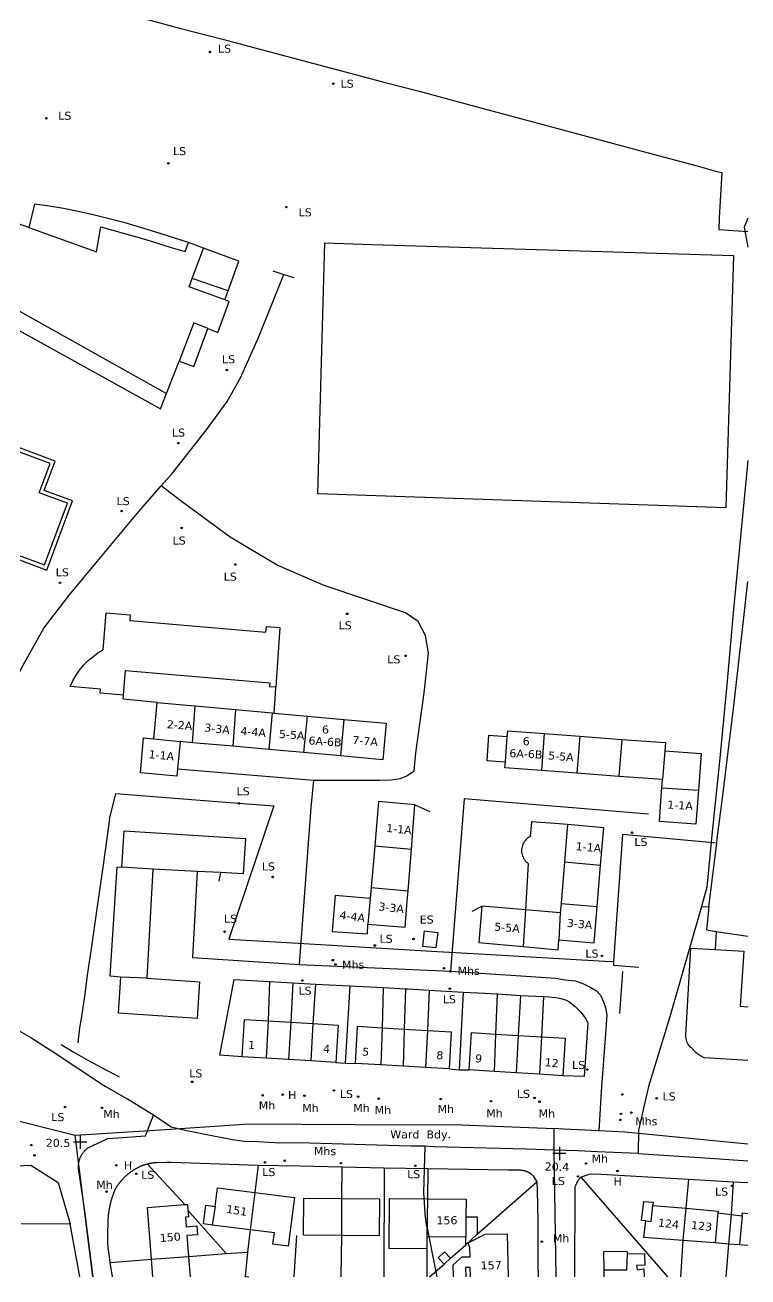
# Model space of a CAD drawing. Extents: x 556019 to 556397, y 658196 to 658809.
# Drawn here: x 556217.1 to 556397, y 658196 to 658507.8 of the extents above; entities that cross this region are included whole.
import ezdxf

# ---------------------------------------------------------------- set-up
doc = ezdxf.new("R2010")
doc.units = 0
doc.header["$LTSCALE"] = 12
doc.header["$MEASUREMENT"] = 0
doc.layers.get('0').update_dxf_attribs({"linetype": 'CONTINUOUS'})
for name, color, linetype in [('2_OS_BLD_INN_W', 1, 'CONTINUOUS'), ('2_OS_BLD_OTL_P', 1, 'CONTINUOUS'), ('2_OS_BLD_OTL_S', 1, 'CONTINUOUS'), ('2_OS_GEN_LIN_D', 3, 'CONTINUOUS'), ('2_OS_HT_CTRL', 6, 'CONTINUOUS'), ('2_OS_OTHER_SYM', 6, 'CONTINUOUS'), ('2_OS_PARISH', 7, 'CONTINUOUS'), ('2_OS_POLE_SYMB', 6, 'CONTINUOUS'), ('2_OS_ROADS_CTR', 1, 'CONTINUOUS'), ('2_OS_WARD', 7, 'CONTINUOUS')]:
    doc.layers.add(name, color=color, linetype=linetype)
doc.styles.get("Standard").update_dxf_attribs({"font": 'verdana.ttf'})

# ---------------------------------------------------------------- blocks, each defined once
blk = doc.blocks.new('FMEBLOCK3')
at = {"layer": '2_OS_BLD_OTL_S', "flags": 128}
for points in [[(-4.44, -2.55), (-4.78, 1.85)], [(4.38, 2.55), (4.78, -2.55)]]:
    blk.add_lwpolyline(points, dxfattribs=at)
blk = doc.blocks.new('FMEBLOCK4')
at = {"layer": '2_OS_BLD_OTL_S', "flags": 128}
for points in [[(-6.75, -5.38), (-6.81, -2.32), (-4.64, -0.4), (-2.65, -0.36), (-2.69, 1.85), (-3.09, 3.1), (1.13, 5.27), (6.59, 5.38), (6.81, -5.38)], [(-2.54, -5.38), (-2.59, -3), (-3.78, -3.03), (-3.73, -5.38)]]:
    blk.add_lwpolyline(points, dxfattribs=at)
blk = doc.blocks.new('FMEBLOCK6')
at = {"layer": '2_OS_PARISH', "flags": 128}
for points in [[(5.77, 85.71), (4.83, 83.48), (5.77, 78.48)], [(5.77, 25.36), (3.48, 2.06), (2.14, -11.68), (0.51, -30.46), (-1.24, -48.74), (-3.1, -67.15), (-4.44, -80.89), (-5.77, -85.71)]]:
    blk.add_lwpolyline(points, dxfattribs=at)
blk = doc.blocks.new('13', base_point=(160450.170478, 242323.105036))
blk.add_circle((160450.170478, 242323.105036), 0.187958)
blk = doc.blocks.new('35', base_point=(150.27109, 306.896499))
for p, q in [((151.914023, 306.896499), (148.62816, 306.896499)), ((150.27109, 308.539432), (150.27109, 305.253567))]:
    blk.add_line(p, q)

msp = doc.modelspace()

# ---------------------------------------------------------------- linework, layer by layer
at = {"layer": '2_OS_BLD_INN_W', "flags": 128}
for points in [[(556218.09, 658457.4), (556234.86, 658451.31), (556235.95, 658457.58), (556247.17, 658454.45), (556253.46, 658452.46), (556256.93, 658451.4), (556257.77, 658453.66)], [(556210.21, 658439.63), (556252.27, 658416.02)], [(556262.58, 658432.21), (556259.13, 658433.64), (556255.5, 658424.09)], [(556190.61, 658389.84), (556191.55, 658389.49), (556189.98, 658385.27), (556195.28, 658383.3), (556192.58, 658376.03), (556211.79, 658368.89), (556214.5, 658376.13), (556221.96, 658373.36), (556227.66, 658388.71), (556220.6, 658391.33), (556223.32, 658398.64), (556204.09, 658405.79), (556201.4, 658398.57), (556195.69, 658400.69), (556194.13, 658396.47), (556193.19, 658396.82)], [(556258.82, 658329.06), (556259.42, 658338.26)], [(556269.44, 658337.35), (556268.83, 658328.18)], [(556278.6, 658336.51), (556277.77, 658327.39)], [(556287.3, 658335.72), (556286.44, 658326.62)], [(556296.44, 658334.88), (556295.6, 658325.78)], [(556346.3, 658331.35), (556345.59, 658322.15)], [(556249.14, 658330.03), (556255.67, 658329.34)], [(556336.63, 658324.32), (556337.1, 658330.54)], [(556355.14, 658330.69), (556354.44, 658321.48)], [(556365.65, 658329.9), (556364.91, 658320.7)], [(556376.3, 658327.07), (556375.75, 658319.88)], [(556375.6, 658317.85), (556384.7, 658317.24)], [(556352.11, 658308.7), (556351.36, 658299.43)], [(556304.13, 658303.43), (556313.26, 658302.55)], [(556248.9, 658297.61), (556241.16, 658298.11)], [(556351.36, 658299.43), (556350.51, 658289.05)], [(556351.36, 658299.43), (556360.35, 658298.56)], [(556303.23, 658293.01), (556312.45, 658292.21)], [(556302.99, 658290.28), (556302.44, 658283.91)], [(556341.65, 658287.43), (556341.06, 658278.29)], [(556350.31, 658286.68), (556341.65, 658287.43)], [(556350.51, 658289.05), (556350.31, 658286.68)], [(556350.51, 658289.05), (556359.45, 658288.24)], [(556350.31, 658286.68), (556349.98, 658279.94)], [(556247.4, 658270.41), (556240.95, 658270.69)], [(556277.57, 658259.78), (556277.15, 658250.49)], [(556283.21, 658259.43), (556282.7, 658250.15)], [(556288.73, 658259.12), (556288.22, 658249.81)], [(556305.97, 658258.08), (556305.67, 658248.8)], [(556311.49, 658257.76), (556311.17, 658248.48)], [(556317.25, 658257.42), (556316.8, 658248.15)], [(556334.19, 658256.5), (556333.82, 658247.18)], [(556339.8, 658256.16), (556339.29, 658246.85)], [(556345.59, 658255.8), (556345.11, 658246.49)], [(556274.3, 658217.03), (556273.09, 658207.73)], [(556264.44, 658213.56), (556263.71, 658208.92)], [(556295.83, 658215.57), (556295.84, 658206.33)], [(556317.29, 658215.45), (556317.08, 658206.01)], [(556371.58, 658209.95), (556372.89, 658209.83), (556373.34, 658213.84)], [(556381.56, 658213.12), (556380.78, 658205.1)], [(556326.83, 658210.96), (556326.8, 658205.94)], [(556389.52, 658211.95), (556388.86, 658204.46)], [(556392.84, 658211.56), (556392.17, 658204.2)], [(556395.58, 658211.24), (556394.89, 658203.98)], [(556248.6, 658200.4), (556257.76, 658201.11)], [(556361.21, 658197.75), (556366.88, 658197.75), (556366.99, 658201.73)]]:
    msp.add_lwpolyline(points, dxfattribs=at)
at = {"layer": '2_OS_BLD_OTL_P', "flags": 128}
for points in [[(556257.77, 658453.66), (556249.39, 658456.32), (556242.02, 658458.59), (556234.05, 658460.59), (556229.88, 658461.49), (556226.65, 658462.18), (556222.64, 658462.82), (556219.44, 658463.22), (556218.09, 658457.4)], [(556210.21, 658439.63), (556208.7, 658435.56), (556250.78, 658412.27), (556252.27, 658416.02)], [(556255.5, 658424.09), (556259.08, 658422.76), (556262.58, 658432.21)], [(556190.61, 658389.84), (556188.7, 658384.68), (556189.64, 658384.34), (556194, 658382.71), (556191.3, 658375.44), (556212.37, 658367.61), (556215.07, 658374.85), (556222.54, 658372.08), (556228.94, 658389.3), (556221.89, 658391.92), (556224.6, 658399.23), (556203.5, 658407.07), (556200.82, 658399.85), (556196.04, 658401.63), (556195.1, 658401.98), (556193.19, 658396.82)]]:
    msp.add_lwpolyline(points, dxfattribs=at)
at = {"layer": '2_OS_BLD_OTL_S', "flags": 128}
for points in [[(556218.09, 658457.4), (556192.73, 658466.38), (556193.42, 658468.25), (556178.63, 658473.72), (556175.5, 658465.29)], [(556261.5, 658452.28), (556257.77, 658453.66)], [(556258.69, 658444.69), (556261.5, 658452.28)], [(556266.85, 658439.35), (556257.94, 658442.65), (556258.69, 658444.69)], [(556262.58, 658432.21), (556265.09, 658431.28), (556267.93, 658438.94), (556266.85, 658439.35)], [(556252.27, 658416.02), (556255.5, 658424.09)], [(556241.6, 658340.9), (556235.82, 658341.43), (556235.91, 658342.42), (556228.34, 658343.11), (556229.02, 658344.52), (556229.8, 658345.87), (556230.7, 658347.15), (556231.69, 658348.35), (556232.77, 658349.47), (556233.95, 658350.5), (556235.2, 658351.43), (556236.52, 658352.25), (556237.3, 658361.42), (556243.28, 658360.91), (556243.16, 658359.52), (556277.04, 658356.63), (556277.16, 658358.03), (556280.55, 658357.74), (556279.54, 658342.97)], [(556241.6, 658340.9), (556242.12, 658347.08), (556278, 658343.98), (556277.94, 658343.08), (556279.54, 658342.97)], [(556249.14, 658330.03), (556249.97, 658339.13)], [(556249.97, 658339.13), (556256.46, 658338.54), (556259.42, 658338.26)], [(556258.82, 658329.06), (556259.42, 658338.26)], [(556259.42, 658338.26), (556269.44, 658337.35)], [(556269.44, 658337.35), (556268.83, 658328.18)], [(556269.44, 658337.35), (556278.6, 658336.51)], [(556278.6, 658336.51), (556277.77, 658327.39)], [(556278.6, 658336.51), (556279.09, 658336.47)], [(556279.09, 658336.47), (556287.3, 658335.72)], [(556287.3, 658335.72), (556286.44, 658326.62)], [(556287.3, 658335.72), (556296.44, 658334.88)], [(556296.44, 658334.88), (556295.6, 658325.78)], [(556296.44, 658334.88), (556306.98, 658333.92), (556306.14, 658324.82)], [(556337.1, 658330.54), (556337.21, 658332.03), (556346.3, 658331.35)], [(556346.3, 658331.35), (556345.59, 658322.15)], [(556346.3, 658331.35), (556355.14, 658330.69)], [(556254.88, 658320.74), (556245.82, 658321.57), (556246.61, 658330.26), (556249.14, 658330.03)], [(556249.14, 658330.03), (556255.67, 658329.34)], [(556255.67, 658329.34), (556255.05, 658322.58)], [(556258.82, 658329.06), (556255.67, 658329.34)], [(556268.83, 658328.18), (556258.82, 658329.06)], [(556277.77, 658327.39), (556268.83, 658328.18)], [(556337.1, 658330.54), (556332.45, 658330.89), (556332.03, 658324.65), (556336.63, 658324.32)], [(556355.14, 658330.69), (556354.44, 658321.48)], [(556355.14, 658330.69), (556365.65, 658329.9)], [(556365.65, 658329.9), (556364.91, 658320.7)], [(556365.65, 658329.9), (556376.45, 658329.09), (556376.3, 658327.07)], [(556286.44, 658326.62), (556277.77, 658327.39)], [(556295.6, 658325.78), (556286.44, 658326.62)], [(556306.14, 658324.82), (556304.28, 658324.99), (556295.6, 658325.78)], [(556376.3, 658327.07), (556375.75, 658319.88)], [(556376.3, 658327.07), (556385.39, 658326.36), (556384.7, 658317.24)], [(556255.05, 658322.58), (556254.88, 658320.74)], [(556345.59, 658322.15), (556336.52, 658322.83), (556336.63, 658324.32)], [(556354.44, 658321.48), (556345.59, 658322.15)], [(556364.91, 658320.7), (556354.44, 658321.48)], [(556375.75, 658319.88), (556364.91, 658320.7)], [(556375.6, 658317.85), (556375.75, 658319.88)], [(556384.7, 658317.24), (556384.55, 658315.14), (556384.07, 658308.78), (556374.98, 658309.47), (556375.44, 658315.68), (556375.6, 658317.85)], [(556375.6, 658317.85), (556384.7, 658317.24)], [(556305.08, 658314.41), (556304.13, 658303.43)], [(556314.13, 658313.62), (556305.08, 658314.41)], [(556313.26, 658302.55), (556314.13, 658313.62)], [(556352.11, 658308.7), (556348.94, 658308.95), (556343.14, 658309.4), (556342.84, 658305.69)], [(556241.16, 658298.11), (556241.75, 658307.16)], [(556241.75, 658307.16), (556271.93, 658305.19), (556271.36, 658296.41), (556265.76, 658296.71)], [(556352.11, 658308.7), (556351.36, 658299.43)], [(556361.12, 658307.91), (556352.11, 658308.7)], [(556360.35, 658298.56), (556361.12, 658307.91)], [(556304.13, 658303.43), (556303.23, 658293.01)], [(556304.13, 658303.43), (556313.26, 658302.55)], [(556342.84, 658305.69), (556342.54, 658305.53), (556342.26, 658305.34), (556342, 658305.13), (556341.75, 658304.9), (556341.53, 658304.65), (556341.33, 658304.38), (556341.15, 658304.09), (556341, 658303.79), (556340.88, 658303.48), (556340.78, 658303.16), (556340.71, 658302.83), (556340.67, 658302.49), (556340.66, 658302.16), (556340.68, 658301.82), (556340.72, 658301.49), (556340.8, 658301.16), (556340.9, 658300.84), (556341.03, 658300.53), (556341.19, 658300.23), (556341.37, 658299.95), (556341.58, 658299.68), (556341.8, 658299.43), (556342.05, 658299.21), (556342.32, 658299)], [(556312.45, 658292.21), (556313.26, 658302.55)], [(556240.95, 658270.69), (556238.25, 658270.94), (556240.03, 658298.19), (556241.16, 658298.11)], [(556248.9, 658297.61), (556241.16, 658298.11)], [(556248.9, 658297.61), (556247.4, 658270.41)], [(556259.9, 658297.02), (556248.9, 658297.61)], [(556265.76, 658296.71), (556259.9, 658297.02)], [(556342.32, 658299), (556341.65, 658287.43)], [(556351.36, 658299.43), (556350.51, 658289.05)], [(556351.36, 658299.43), (556360.35, 658298.56)], [(556359.45, 658288.24), (556360.35, 658298.56)], [(556294.31, 658290.98), (556293.54, 658282.05), (556302.34, 658281.48), (556302.44, 658283.91)], [(556302.99, 658290.28), (556294.31, 658290.98)], [(556302.44, 658283.91), (556311.74, 658283.1), (556312.24, 658289.58), (556312.45, 658292.21)], [(556303.23, 658293.01), (556302.99, 658290.28)], [(556303.23, 658293.01), (556312.45, 658292.21)], [(556302.99, 658290.28), (556302.44, 658283.91)], [(556330.81, 658288.37), (556330.03, 658279.29), (556341.06, 658278.29)], [(556341.65, 658287.43), (556330.81, 658288.37)], [(556341.65, 658287.43), (556341.06, 658278.29)], [(556350.31, 658286.68), (556341.65, 658287.43)], [(556349.98, 658279.94), (556358.75, 658279.21), (556359.45, 658288.24)], [(556350.51, 658289.05), (556350.31, 658286.68)], [(556350.51, 658289.05), (556359.45, 658288.24)], [(556350.31, 658286.68), (556349.98, 658279.94)], [(556316.43, 658282.18), (556316.03, 658278.38)], [(556316.43, 658282.18), (556319.87, 658281.81)], [(556319.87, 658281.81), (556319.33, 658278.05)], [(556316.03, 658278.38), (556319.33, 658278.05)], [(556341.06, 658278.29), (556349.81, 658277.5), (556349.98, 658279.94)], [(556397, 658249.89), (556386.07, 658250.57), (556385.77, 658250.72), (556385.48, 658250.89), (556385.19, 658251.06), (556384.91, 658251.24), (556384.63, 658251.43), (556384.36, 658251.62), (556384.1, 658251.83), (556383.88, 658252.05), (556383.72, 658252.24), (556383.54, 658252.44), (556383.37, 658252.63), (556383.19, 658252.81), (556383, 658253), (556382.82, 658253.18), (556382.63, 658253.35), (556382.44, 658253.53), (556382.27, 658253.76), (556382.07, 658254.07), (556381.91, 658254.4), (556381.78, 658254.74), (556381.68, 658255.1), (556381.61, 658255.46), (556381.57, 658255.83), (556381.58, 658256.19), (556382.83, 658277.87), (556388.81, 658277.53)], [(556388.81, 658277.53), (556395.96, 658277.12), (556395.08, 658263.43), (556397, 658263.32)], [(556240.36, 658261.67), (556240.95, 658270.69)], [(556260.53, 658269.49), (556259.94, 658260.39), (556240.36, 658261.67)], [(556247.4, 658270.41), (556240.95, 658270.69)], [(556247.4, 658270.41), (556260.53, 658269.49)], [(556271.17, 658250.86), (556271.74, 658260.14), (556277.57, 658259.78)], [(556277.57, 658259.78), (556277.15, 658250.49)], [(556277.57, 658259.78), (556283.21, 658259.43)], [(556283.21, 658259.43), (556282.7, 658250.15)], [(556283.21, 658259.43), (556288.73, 658259.12)], [(556288.73, 658259.12), (556288.22, 658249.81)], [(556288.73, 658259.12), (556295.04, 658258.7), (556294.46, 658249.42)], [(556299.32, 658249.16), (556299.85, 658258.43), (556305.97, 658258.08)], [(556305.97, 658258.08), (556305.67, 658248.8)], [(556305.97, 658258.08), (556311.49, 658257.76)], [(556311.49, 658257.76), (556311.17, 658248.48)], [(556311.49, 658257.76), (556317.25, 658257.42)], [(556317.25, 658257.42), (556316.8, 658248.15)], [(556317.25, 658257.42), (556323.15, 658257.08), (556322.61, 658247.82)], [(556327.61, 658247.56), (556328.18, 658256.87), (556334.19, 658256.5)], [(556334.19, 658256.5), (556333.82, 658247.18)], [(556334.19, 658256.5), (556339.8, 658256.16)], [(556339.8, 658256.16), (556339.29, 658246.85)], [(556339.8, 658256.16), (556345.59, 658255.8)], [(556345.59, 658255.8), (556345.11, 658246.49)], [(556345.59, 658255.8), (556351.49, 658255.44), (556350.92, 658246.14)], [(556277.15, 658250.49), (556271.17, 658250.86)], [(556282.7, 658250.15), (556277.15, 658250.49)], [(556288.22, 658249.81), (556282.7, 658250.15)], [(556294.46, 658249.42), (556288.22, 658249.81)], [(556305.67, 658248.8), (556299.32, 658249.16)], [(556311.17, 658248.48), (556305.67, 658248.8)], [(556316.8, 658248.15), (556311.17, 658248.48)], [(556322.61, 658247.82), (556316.8, 658248.15)], [(556333.82, 658247.18), (556327.61, 658247.56)], [(556339.29, 658246.85), (556333.82, 658247.18)], [(556345.11, 658246.49), (556339.29, 658246.85)], [(556350.92, 658246.14), (556345.11, 658246.49)], [(556264.44, 658213.56), (556265.03, 658218.2), (556274.3, 658217.03)], [(556274.3, 658217.03), (556284.13, 658215.78), (556282.59, 658203.65), (556278.8, 658204.14), (556279.16, 658206.97), (556273.09, 658207.73)], [(556274.3, 658217.03), (556273.09, 658207.73)], [(556295.84, 658206.33), (556286.4, 658206.41), (556286.48, 658215.65), (556295.83, 658215.57)], [(556248.6, 658200.4), (556247.6, 658213.32), (556256.88, 658214.04)], [(556256.88, 658214.04), (556257.53, 658214.09), (556257.64, 658212.64)], [(556257.64, 658212.64), (556257.77, 658210.99), (556257, 658210.93), (556257.18, 658208.52), (556259.85, 658208.73), (556260.02, 658206.51), (556257.36, 658206.31), (556257.76, 658201.11)], [(556263.71, 658208.92), (556261.53, 658209.2), (556262.12, 658213.85), (556264.44, 658213.56)], [(556295.83, 658215.57), (556305.29, 658215.5), (556305.22, 658206.26), (556295.84, 658206.33)], [(556295.83, 658215.57), (556295.84, 658206.33)], [(556317.06, 658203.03), (556307.7, 658203.1), (556307.79, 658215.52), (556317.29, 658215.45)], [(556317.29, 658215.45), (556317.08, 658206.01)], [(556317.29, 658215.45), (556326.87, 658215.38), (556326.83, 658210.96)], [(556371.58, 658209.95), (556370.5, 658210.07), (556371.06, 658214.83), (556373.44, 658214.66), (556373.34, 658213.84)], [(556373.34, 658213.84), (556381.56, 658213.12)], [(556381.56, 658213.12), (556380.78, 658205.1)], [(556381.56, 658213.12), (556389.57, 658212.41), (556389.52, 658211.95)], [(556326.83, 658210.96), (556329.65, 658210.94), (556329.62, 658206.65)], [(556380.78, 658205.1), (556371.11, 658205.87), (556371.58, 658209.95)], [(556389.52, 658211.95), (556392.84, 658211.56)], [(556392.84, 658211.56), (556392.17, 658204.2)], [(556392.84, 658211.56), (556395.58, 658211.24)], [(556395.58, 658211.24), (556395.67, 658211.96), (556397, 658211.84)], [(556273.09, 658207.73), (556263.71, 658208.92)], [(556329.62, 658206.65), (556326.78, 658204)], [(556317.08, 658206.01), (556317.06, 658203.03)], [(556326.8, 658205.94), (556317.08, 658206.01)], [(556326.78, 658204), (556326.8, 658205.94)], [(556388.86, 658204.46), (556380.78, 658205.1)], [(556392.17, 658204.2), (556388.86, 658204.46)], [(556394.89, 658203.98), (556392.17, 658204.2)], [(556397, 658203.81), (556394.89, 658203.98)], [(556248.6, 658200.4), (556257.76, 658201.11)], [(556321.41, 658199.16), (556319.9, 658200.75), (556321.5, 658202.28), (556323.02, 658200.69)], [(556323.02, 658200.69), (556321.41, 658199.16)], [(556361.21, 658197.75), (556361.17, 658202.33), (556366.88, 658202.41), (556366.99, 658201.73)], [(556366.99, 658201.73), (556371.27, 658201.81), (556371.33, 658198.94), (556369.23, 658198.88), (556369.41, 658197.75), (556371.1, 658198.03), (556371.14, 658196)], [(556361.23, 658196), (556361.21, 658197.75)], [(556271.85, 658196), (556271.86, 658196.1)], [(556271.86, 658196.1), (556272.81, 658196)]]:
    msp.add_lwpolyline(points, dxfattribs=at)
at = {"layer": '2_OS_GEN_LIN_D', "flags": 128}
for points in [[(556135.49, 658545.55), (556144.55, 658542.43), (556159.8, 658537.24), (556182.03, 658529.62), (556197.7, 658524.29), (556211.45, 658519.61), (556218.61, 658517.18), (556220.99, 658516.23), (556229, 658514.12), (556242.96, 658510.47), (556255.85, 658506.99), (556266.59, 658504.21), (556280.86, 658500.45), (556297.11, 658496.1), (556306.76, 658493.56)], [(556306.76, 658493.56), (556315.22, 658491.33), (556331.09, 658487.04), (556351.86, 658481.48), (556370.94, 658476.33), (556384.05, 658472.82), (556389.61, 658471.31), (556390.51, 658471.09), (556390.36, 658468.27), (556389.87, 658459.83), (556389.72, 658456.91), (556397, 658456.39)], [(556303.49, 658453.21), (556393.37, 658450.43), (556391.48, 658387.57), (556289.94, 658391.06), (556291.72, 658453.6), (556303.49, 658453.21)], [(556267.66, 658441.6), (556270.34, 658449.02), (556261.5, 658452.28)], [(556278.73, 658446.6), (556281.53, 658445.73)], [(556267.66, 658441.6), (556258.69, 658444.69)], [(556281.53, 658445.73), (556284, 658444.95)], [(556266.85, 658439.35), (556267.66, 658441.6)], [(556389.22, 658304.09), (556389.36, 658305.22), (556390.74, 658315.95), (556392.15, 658327.54), (556392.63, 658331.45), (556393.38, 658337.56), (556395.65, 658357.25), (556397, 658369.25)], [(556249.97, 658339.13), (556241.51, 658339.9), (556241.6, 658340.9)], [(556279.09, 658336.47), (556279.42, 658341.32)], [(556279.42, 658341.32), (556279.54, 658342.97)], [(556238.15, 658310.01), (556239.7, 658316.42)], [(556239.7, 658316.42), (556255.4, 658315.19)], [(556255.4, 658315.19), (556272.36, 658313.86)], [(556272.36, 658313.86), (556279.02, 658313.34), (556267.84, 658280.11), (556280.85, 658279.36)], [(556314.13, 658313.62), (556317.81, 658311.93)], [(556238.15, 658310.01), (556236.6, 658299.21), (556234.91, 658287.11), (556233.61, 658278.32), (556232.65, 658271.75), (556231.91, 658265.88), (556231.09, 658260.39), (556230.7, 658258.08), (556230.27, 658254.28)], [(556365.82, 658306.23), (556363.58, 658274.54)], [(556389.22, 658304.09), (556365.82, 658306.23)], [(556387.29, 658288.16), (556389.22, 658304.09)], [(556265.76, 658296.71), (556265.32, 658294.62)], [(556328.38, 658287.14), (556330.81, 658288.37)], [(556385.45, 658288.28), (556387.29, 658288.16)], [(556387.29, 658288.16), (556386.65, 658282.44), (556388.63, 658282.15), (556389.12, 658282.08)], [(556389.12, 658282.08), (556388.81, 658277.53)], [(556389.12, 658282.08), (556397, 658280.92)], [(556280.85, 658279.36), (556293.45, 658278.62)], [(556293.45, 658278.62), (556319.69, 658277.09)], [(556319.69, 658277.09), (556319.74, 658277.09)], [(556319.74, 658277.09), (556330.15, 658276.49)], [(556330.15, 658276.49), (556361.41, 658274.67)], [(556361.41, 658274.67), (556363.33, 658274.55)], [(556363.33, 658274.55), (556363.58, 658274.54)], [(556363.58, 658274.54), (556363.52, 658273.65), (556369.82, 658273.19)], [(556365.78, 658272.08), (556365.05, 658261.65)], [(556271.17, 658250.86), (556265.57, 658251.23), (556269.15, 658270.07)], [(556269.15, 658270.07), (556277.97, 658269.58)], [(556277.97, 658269.58), (556277.57, 658259.78)], [(556277.97, 658269.58), (556283.72, 658269.26)], [(556283.72, 658269.26), (556283.21, 658259.43)], [(556283.72, 658269.26), (556289.36, 658268.95)], [(556289.36, 658268.95), (556288.73, 658259.12)], [(556289.36, 658268.95), (556297.94, 658268.5)], [(556297.94, 658268.5), (556296.77, 658249.29)], [(556297.94, 658268.5), (556306.21, 658268.07)], [(556306.21, 658268.07), (556305.97, 658258.08)], [(556306.21, 658268.07), (556311.79, 658267.78)], [(556311.79, 658267.78), (556311.49, 658257.76)], [(556311.79, 658267.78), (556312.45, 658267.75), (556317.67, 658267.45)], [(556317.67, 658267.45), (556317.25, 658257.42)], [(556317.67, 658267.45), (556326.12, 658266.97)], [(556326.12, 658266.97), (556325.16, 658247.59)], [(556326.12, 658266.97), (556331.5, 658266.66), (556334.56, 658266.49)], [(556334.56, 658266.49), (556334.19, 658256.5)], [(556334.56, 658266.49), (556340.37, 658266.15)], [(556340.37, 658266.15), (556339.8, 658256.16)], [(556340.37, 658266.15), (556346.13, 658265.82)], [(556346.13, 658265.82), (556345.59, 658255.8)], [(556346.13, 658265.82), (556347.47, 658265.75), (556349.23, 658265.6), (556350.1, 658265.41), (556351.56, 658265.01), (556352.39, 658264.61), (556353.28, 658263.94), (556354.04, 658263.37), (556354.69, 658262.74), (556355.44, 658261.95), (556356.26, 658260.89), (556356.71, 658260.17), (556357.14, 658259.28), (556356.28, 658245.95)], [(556226.08, 658253.91), (556226.93, 658253.39), (556227.97, 658252.76), (556229.1, 658252.11), (556229.85, 658251.67)], [(556229.85, 658251.67), (556232.74, 658250.02), (556237.4, 658247.53), (556239.79, 658246.24), (556240.55, 658245.83)], [(556294.46, 658249.42), (556296.77, 658249.29)], [(556296.77, 658249.29), (556299.32, 658249.16)], [(556322.61, 658247.82), (556325.16, 658247.59)], [(556325.16, 658247.59), (556327.61, 658247.56)], [(556356.28, 658245.95), (556350.92, 658246.14)], [(556199.56, 658222.96), (556218.54, 658223.84), (556225.34, 658219.51)], [(556241.36, 658220.31), (556241.44, 658220.39), (556241.53, 658220.48), (556241.61, 658220.57), (556241.7, 658220.66), (556241.78, 658220.75), (556241.87, 658220.83), (556241.96, 658220.92), (556242.05, 658221), (556242.14, 658221.09), (556242.23, 658221.17), (556242.32, 658221.25), (556242.41, 658221.33), (556242.5, 658221.41), (556242.59, 658221.49), (556242.69, 658221.57), (556242.78, 658221.65), (556242.87, 658221.73), (556242.97, 658221.8), (556243.07, 658221.88), (556243.16, 658221.96), (556243.26, 658222.03), (556243.36, 658222.1), (556243.46, 658222.18), (556243.55, 658222.25), (556243.65, 658222.32), (556243.75, 658222.39), (556243.85, 658222.46), (556243.96, 658222.53), (556244.06, 658222.59), (556244.16, 658222.66), (556244.26, 658222.73), (556244.37, 658222.79), (556244.47, 658222.86), (556244.58, 658222.92), (556244.68, 658222.98), (556244.79, 658223.04), (556244.89, 658223.1), (556245, 658223.16), (556245.11, 658223.22), (556245.22, 658223.28), (556245.32, 658223.34), (556245.43, 658223.39), (556245.54, 658223.45), (556245.65, 658223.5), (556245.76, 658223.56), (556245.87, 658223.61), (556245.98, 658223.66), (556246.09, 658223.7), (556246.19, 658223.74), (556246.3, 658223.78), (556246.4, 658223.82), (556246.51, 658223.85), (556246.61, 658223.89), (556246.72, 658223.93), (556246.82, 658223.96), (556246.93, 658223.99), (556247.04, 658224.03), (556247.14, 658224.06), (556247.25, 658224.09), (556247.36, 658224.12), (556247.47, 658224.15)], [(556247.47, 658224.15), (556247.6, 658224.18), (556247.7, 658224.2), (556247.8, 658224.23), (556247.9, 658224.25), (556248, 658224.27), (556248.1, 658224.29), (556248.2, 658224.31), (556248.3, 658224.33), (556248.4, 658224.35), (556248.5, 658224.37), (556248.6, 658224.38), (556248.7, 658224.4), (556248.8, 658224.42), (556248.9, 658224.43), (556249, 658224.44), (556249.1, 658224.46), (556249.2, 658224.47), (556249.3, 658224.48), (556249.41, 658224.49), (556249.51, 658224.5), (556249.61, 658224.51), (556249.71, 658224.52), (556249.81, 658224.52), (556252.29, 658224.59), (556253.49, 658224.6), (556275.16, 658223.84)], [(556247.47, 658224.15), (556256.88, 658214.04)], [(556275.16, 658223.84), (556274.3, 658217.03)], [(556275.16, 658223.84), (556285.49, 658223.72)], [(556285.49, 658223.72), (556295.95, 658223.44)], [(556295.95, 658223.44), (556295.83, 658215.57)], [(556295.95, 658223.44), (556306.47, 658223.21)], [(556306.47, 658223.21), (556306.37, 658196)], [(556306.47, 658223.21), (556317.34, 658223.04)], [(556317.34, 658223.04), (556317.29, 658215.45)], [(556317.34, 658223.04), (556337.24, 658222.68), (556337.41, 658222.68), (556337.53, 658222.68), (556337.65, 658222.68), (556337.78, 658222.68), (556337.9, 658222.68), (556338.03, 658222.68), (556338.15, 658222.68), (556338.28, 658222.68), (556338.4, 658222.68), (556338.52, 658222.68), (556338.65, 658222.68), (556338.77, 658222.68), (556338.9, 658222.68), (556339.02, 658222.68), (556339.15, 658222.68), (556339.27, 658222.68), (556339.39, 658222.67), (556339.52, 658222.67), (556339.64, 658222.67), (556339.77, 658222.67), (556339.89, 658222.67), (556340.02, 658222.66), (556340.14, 658222.66), (556340.25, 658222.66), (556340.36, 658222.65), (556340.47, 658222.64), (556340.58, 658222.63), (556340.68, 658222.62), (556340.79, 658222.61), (556340.9, 658222.59), (556341.01, 658222.57), (556341.11, 658222.55), (556341.22, 658222.52), (556341.33, 658222.5), (556341.43, 658222.47), (556341.53, 658222.44), (556341.64, 658222.4), (556341.74, 658222.37), (556341.84, 658222.33), (556341.95, 658222.29), (556342.05, 658222.25), (556342.15, 658222.2), (556342.24, 658222.16), (556342.34, 658222.11), (556342.44, 658222.06), (556342.53, 658222.01), (556342.63, 658221.95), (556342.72, 658221.89), (556342.81, 658221.83), (556342.9, 658221.77), (556342.99, 658221.71), (556343.08, 658221.65), (556343.17, 658221.58), (556343.25, 658221.51), (556343.33, 658221.44), (556343.42, 658221.37), (556343.5, 658221.3), (556343.58, 658221.22), (556344.49, 658219.68)], [(556225.34, 658219.51), (556228.36, 658209.21)], [(556238.32, 658199.62), (556238, 658201.76), (556237.97, 658201.94), (556237.95, 658202.13), (556237.92, 658202.31), (556237.9, 658202.5), (556237.87, 658202.69), (556237.85, 658202.87), (556237.83, 658203.06), (556237.81, 658203.25), (556237.79, 658203.44), (556237.77, 658203.62), (556237.76, 658203.81), (556237.74, 658204), (556237.73, 658204.19), (556237.72, 658204.37), (556237.71, 658204.56), (556237.7, 658204.75), (556237.69, 658204.94), (556237.68, 658205.12), (556237.68, 658205.31), (556237.68, 658205.5), (556237.67, 658205.69), (556237.67, 658205.88), (556237.67, 658206.07), (556237.67, 658206.25), (556237.67, 658206.44), (556237.68, 658206.63), (556237.68, 658206.82), (556237.69, 658207.01), (556237.7, 658207.19), (556237.71, 658207.38), (556237.72, 658207.57), (556237.73, 658207.76), (556237.74, 658207.94), (556237.75, 658208.13), (556237.77, 658208.32), (556237.76, 658208.61), (556237.76, 658208.75), (556237.76, 658208.89), (556237.76, 658209.03), (556237.76, 658209.18), (556237.76, 658209.32), (556237.77, 658209.46), (556237.77, 658209.61), (556237.77, 658209.75), (556237.78, 658209.89), (556237.79, 658210.04), (556237.79, 658210.18), (556237.8, 658210.32), (556237.81, 658210.46), (556237.82, 658210.61), (556237.83, 658210.75), (556237.84, 658210.89), (556237.85, 658211.03), (556237.87, 658211.18), (556237.88, 658211.32), (556237.9, 658211.46), (556237.91, 658211.6), (556237.93, 658211.74), (556237.95, 658211.89), (556237.97, 658212.03), (556237.99, 658212.17), (556238.01, 658212.31), (556238.03, 658212.45), (556238.05, 658212.59), (556238.08, 658212.74), (556238.1, 658212.88), (556238.12, 658213.02), (556238.15, 658213.16), (556238.18, 658213.3), (556238.21, 658213.44), (556238.23, 658213.58), (556238.26, 658213.72), (556238.29, 658213.86), (556238.32, 658214), (556238.36, 658214.14), (556238.39, 658214.28), (556238.42, 658214.41), (556238.46, 658214.55), (556238.49, 658214.69), (556238.53, 658214.83), (556238.57, 658214.97), (556238.61, 658215.11), (556238.65, 658215.24), (556238.69, 658215.38), (556238.73, 658215.52), (556238.77, 658215.65), (556238.81, 658215.79), (556238.85, 658215.93), (556238.9, 658216.06), (556238.94, 658216.2), (556238.99, 658216.33), (556239.04, 658216.47), (556239.08, 658216.6), (556239.13, 658216.74), (556239.18, 658216.87), (556239.23, 658217.01), (556239.28, 658217.14), (556239.34, 658217.27), (556239.39, 658217.41), (556239.44, 658217.54), (556239.5, 658217.67), (556239.55, 658217.8), (556239.61, 658217.93), (556239.67, 658218.07), (556239.79, 658218.27), (556239.86, 658218.38), (556239.93, 658218.48), (556240, 658218.58), (556240.06, 658218.68), (556240.13, 658218.78), (556240.2, 658218.88), (556240.28, 658218.98), (556240.35, 658219.08), (556240.42, 658219.18), (556240.5, 658219.28), (556240.57, 658219.37), (556240.65, 658219.47), (556240.72, 658219.56), (556240.8, 658219.66), (556240.88, 658219.75), (556240.96, 658219.85), (556241.03, 658219.94), (556241.11, 658220.03), (556241.2, 658220.12), (556241.28, 658220.22), (556241.36, 658220.31)], [(556329.62, 658206.65), (556344.49, 658219.68)], [(556344.49, 658219.68), (556344.55, 658217.65), (556344.74, 658209.87), (556344.73, 658199.09), (556344.8, 658196)], [(556354.1, 658218.69), (556354.14, 658218.8), (556354.18, 658218.91), (556354.23, 658219.01), (556354.28, 658219.12), (556354.33, 658219.23), (556354.38, 658219.33), (556354.44, 658219.43), (556354.49, 658219.54), (556354.55, 658219.64), (556354.61, 658219.74), (556354.67, 658219.84), (556354.73, 658219.94), (556354.79, 658220.04), (556354.85, 658220.14), (556354.92, 658220.23), (556354.99, 658220.33), (556355.06, 658220.42), (556355.13, 658220.52), (556355.2, 658220.61), (556355.27, 658220.7), (556355.35, 658220.79), (556355.42, 658220.88)], [(556355.42, 658220.88), (556357.52, 658221.61), (556359.04, 658221.65), (556382.21, 658220.35)], [(556355.42, 658220.88), (556377, 658196)], [(556382.21, 658220.35), (556381.56, 658213.12)], [(556382.21, 658220.35), (556393.36, 658219.69)], [(556393.36, 658219.69), (556392.84, 658211.56)], [(556393.36, 658219.69), (556397, 658219.5)], [(556353.9, 658196), (556354, 658217.62), (556354.04, 658218.54), (556354.1, 658218.69)], [(556257.64, 658212.64), (556267.14, 658201.84)], [(556216.13, 658209.3), (556228.36, 658209.21)], [(556230.74, 658196), (556228.36, 658209.21)], [(556273.09, 658207.73), (556272.49, 658202.14)], [(556284.68, 658206.3), (556283.99, 658196)], [(556295.84, 658206.33), (556295.67, 658196)], [(556323.02, 658200.69), (556326.78, 658204)], [(556380.78, 658205.1), (556380.25, 658196)], [(556392.17, 658204.2), (556391.48, 658196)], [(556238.32, 658199.62), (556248.6, 658200.4)], [(556257.76, 658201.11), (556267.14, 658201.84)], [(556267.14, 658201.84), (556272.49, 658202.14)], [(556272.49, 658202.14), (556271.86, 658196.1)], [(556317.06, 658203.03), (556317.12, 658196)], [(556238.84, 658196), (556238.32, 658199.62)], [(556317.75, 658196), (556321.41, 658199.16)]]:
    msp.add_lwpolyline(points, dxfattribs=at)
at = {"layer": '2_OS_PARISH', "flags": 128}
for points in [[(556385.45, 658288.28), (556377.53, 658260.79), (556372.23, 658243.46)], [(556372.23, 658243.46), (556369.74, 658232.58), (556369.71, 658226.72)], [(556319.69, 658196), (556319.1, 658198.95), (556317.34, 658207.7), (556317.01, 658208.92), (556316.68, 658211.71), (556316.58, 658213.2), (556316.33, 658216.94), (556316.7, 658228.62)], [(556348.82, 658227.61), (556341.91, 658227.86), (556318.76, 658228.42), (556316.7, 658228.62)], [(556369.71, 658226.72), (556359.53, 658227.18), (556354.7, 658227.4), (556348.82, 658227.61)], [(556369.71, 658226.72), (556387.52, 658225.62), (556397, 658224.92)]]:
    msp.add_lwpolyline(points, dxfattribs=at)
at = {"layer": '2_OS_ROADS_CTR', "flags": 128}
for points in [[(556251.02, 658393.07), (556253.7, 658396.12), (556262.3, 658406.99), (556267.42, 658414.07), (556270.75, 658420), (556275.23, 658429.99), (556281.53, 658445.73)], [(556177.27, 658261.56), (556180.59, 658266.94), (556185.69, 658276.96), (556191.31, 658287.99), (556198.95, 658305.14), (556206.08, 658322.9), (556211.38, 658337.21), (556216.26, 658347.61), (556221.75, 658357.6), (556228.2, 658365.92), (556235.04, 658374.25), (556245.4, 658386.67), (556251.02, 658393.07)], [(556288.93, 658319.76), (556305.35, 658319.74), (556308.24, 658319.83), (556310.52, 658320.19), (556312.11, 658320.79), (556313.97, 658322.09), (556314.38, 658326.58), (556315.84, 658337.29), (556316.51, 658342.18), (556317.49, 658351.49), (556316.72, 658355.77), (556314.91, 658359.25), (556311.78, 658361.44), (556291.56, 658368.24), (556279.88, 658373.26), (556268.18, 658380.29), (556255.98, 658389.23), (556253.44, 658391.19), (556251.02, 658393.07)], [(556255.05, 658322.58), (556288.93, 658319.76)], [(556288.93, 658319.76), (556288.24, 658312.93), (556285.36, 658273.83)], [(556372.24, 658311.31), (556326.41, 658315.12), (556322.97, 658272.15)], [(556259.9, 658297.02), (556258.76, 658275.59), (556285.36, 658273.83)], [(556285.36, 658273.83), (556322.97, 658272.15)], [(556322.97, 658272.15), (556349.21, 658270.42), (556351.49, 658270.03), (556354, 658269.75), (556355.88, 658269.09), (556357.74, 658268.22), (556359.31, 658267.27), (556360.34, 658266.2), (556361.07, 658264.51), (556361.53, 658263), (556361.89, 658261.31), (556361.51, 658255.36), (556360.55, 658243.46)], [(556187.84, 658243.46), (556212.38, 658235.6), (556229.57, 658231.31)], [(556360.55, 658243.46), (556359.86, 658232.41)], [(556229.57, 658231.31), (556250.84, 658232.62), (556272.89, 658234.17), (556299.11, 658234.01), (556325.68, 658233.93), (556348.75, 658232.95)], [(556233.98, 658196), (556229.57, 658231.31)], [(556348.82, 658227.61), (556348.75, 658232.95)], [(556359.86, 658232.41), (556351.13, 658232.85), (556348.75, 658232.95)], [(556397, 658229.09), (556366.39, 658232.08), (556359.86, 658232.41)], [(556349.26, 658196), (556348.82, 658227.61)]]:
    msp.add_lwpolyline(points, dxfattribs=at)
at = {"layer": '2_OS_WARD', "flags": 128}
for points in [[(556214.49, 658258), (556218.53, 658255.64), (556223.63, 658252.37), (556237.16, 658243.46)], [(556249.08, 658236.26), (556242.58, 658240.26), (556237.16, 658243.46)], [(556234.1, 658196), (556231.88, 658213.07), (556230.49, 658222.42), (556230.46, 658222.6), (556230.44, 658222.78), (556230.42, 658222.97), (556230.41, 658223.15), (556230.41, 658223.33), (556230.41, 658223.52), (556230.41, 658223.7), (556230.42, 658223.89), (556230.44, 658224.07), (556230.46, 658224.25), (556230.49, 658224.43), (556230.53, 658224.62), (556230.57, 658224.8), (556230.61, 658224.97), (556230.66, 658225.15), (556230.72, 658225.33), (556230.78, 658225.5), (556230.85, 658225.67), (556230.92, 658225.84), (556231, 658226.01), (556231.08, 658226.17), (556231.17, 658226.33), (556231.26, 658226.49), (556231.36, 658226.65), (556231.46, 658226.8), (556231.57, 658226.95), (556231.68, 658227.1), (556231.8, 658227.24), (556231.92, 658227.38), (556232.04, 658227.52), (556232.17, 658227.65), (556232.3, 658227.78), (556232.44, 658227.9), (556232.58, 658228.02), (556232.73, 658228.13), (556237.67, 658230.48), (556240.18, 658230.64), (556247.05, 658231.19), (556249.08, 658236.26)], [(556316.7, 658228.62), (556313.02, 658228.61), (556296.31, 658229.05), (556285.1, 658229.41), (556280.49, 658229.33), (556275, 658229.66), (556271.64, 658229.77), (556268.71, 658230.16), (556263.62, 658231.15), (556256.99, 658232.48), (556253.47, 658233.35), (556249.08, 658236.26)], [(556348.82, 658227.61), (556341.91, 658227.86), (556318.76, 658228.42), (556316.7, 658228.62)], [(556369.71, 658226.72), (556359.53, 658227.18), (556354.7, 658227.4), (556348.82, 658227.61)], [(556369.71, 658226.72), (556387.52, 658225.62), (556397, 658224.92)]]:
    msp.add_lwpolyline(points, dxfattribs=at)

# ---------------------------------------------------------------- block references
at = {"layer": '2_OS_BLD_OTL_S'}
for name, p in [('FMEBLOCK4', (556330.49, 658201.38)), ('FMEBLOCK3', (556253.38, 658198.55))]:
    msp.add_blockref(name, p, dxfattribs=at)
at = {"layer": '2_OS_HT_CTRL'}
for p in [(556230.83, 658229.56), (556350.08, 658226.76)]:
    msp.add_blockref('35', p, dxfattribs=at)
at = {"layer": '2_OS_OTHER_SYM'}
for p in [(556293.7, 658274.91), (556294.37, 658273.84), (556321.36, 658272.88), (556322.97, 658272.15), (556276.27, 658241.22), (556281.23, 658241.41), (556286.65, 658241.13), (556300.01, 658240.94), (556305.08, 658240.4), (556365.73, 658241.46), (556236.23, 658238.12), (556320.53, 658240.32), (556333.07, 658239.77), (556345.13, 658239.66), (556365.27, 658235.12), (556365.41, 658236.62), (556367.98, 658236.93), (556281.72, 658224.95), (556239.85, 658223.79), (556295.75, 658224.36), (556356.72, 658224.25), (556364.54, 658222.39), (556237.44, 658217.25), (556345.71, 658204.82)]:
    msp.add_blockref('13', p, dxfattribs=at)
at = {"layer": '2_OS_PARISH'}
msp.add_blockref('FMEBLOCK6', (556391.23, 658373.99), dxfattribs=at)
at = {"layer": '2_OS_POLE_SYMB'}
for p in [(556263.12, 658501.14), (556293.8, 658493.24), (556222.43, 658484.61), (556252.77, 658473.4), (556282.16, 658462.49), (556267.33, 658421.91), (556255.26, 658403.68), (556241.17, 658386.78), (556256.1, 658382.56), (556269.41, 658373.46), (556225.8, 658368.9), (556297.26, 658361.18), (556311.85, 658350.71), (556270.37, 658313.97), (556368.15, 658306.66), (556278.74, 658295.64), (556266.77, 658282.01), (556304.15, 658278.56), (556313.78, 658280.19), (556360.67, 658275.98), (556286.09, 658269.84), (556322.81, 658267.79), (556357.06, 658247.66), (556258.7, 658244.61), (556294.01, 658242.46), (556343.88, 658240.6), (556374.28, 658240.49), (556227.07, 658238.33), (556218.7, 658228.84), (556219.46, 658226.29), (556244.83, 658221.7), (556276.83, 658224.54), (556314.2, 658223.7), (556354.68, 658221.04), (556393.05, 658218.7)]:
    msp.add_blockref('13', p, dxfattribs=at)

# ---------------------------------------------------------------- texts
at = {"layer": '2_OS_BLD_OTL_S'}
for s, rotation, p in [('2-2A', -4.3, (556252.33, 658332.71)), ('3-3A', -6.2, (556261.63, 658331.91)), ('4-4A', -4.9, (556270.63, 658331.05)), ('5-5A', -4.3, (556280.23, 658330.28)), ('6', -0.1, (556291, 658331.35)), ('6A-6B', -4, (556287.58, 658328.67)), ('7-7A', -5.2, (556298.49, 658328.81)), ('6', -0.1, (556340.95, 658328.44)), ('1-1A', -5.5, (556247.79, 658325.25)), ('6A-6B', -3, (556337.58, 658325.51)), ('5-5A', -4.8, (556347.21, 658324.94)), ('1-1A', -3.4, (556376.89, 658312.68)), ('1-1A', -6.1, (556306.9, 658306.88)), ('1-1A', -5.1, (556354.07, 658302.32)), ('3-3A', -6.1, (556304.96, 658287.33)), ('4-4A', -8.1, (556295.28, 658285.26)), ('5-5A', -5, (556333.8, 658282.3)), ('3-3A', -5.3, (556351.87, 658283.23)), ('1', -4.4, (556272.54, 658252.89)), ('1', -4.4, (556272.54, 658252.89)), ('4', -3.7, (556291.21, 658251.89)), ('5', -6.9, (556300.9, 658251.21)), ('8', -4.1, (556319.39, 658250.3)), ('9', -6.6, (556329, 658249.53)), ('12', -5.2, (556346.35, 658248.52)), ('151', -9, (556267.06, 658212)), ('156', 0.6, (556319.48, 658209.09)), ('124', -6.6, (556374.54, 658208.6)), ('123', -6.1, (556382.77, 658207.99)), ('150', 4.9, (556250.71, 658204.67)), ('157', 0.7, (556330.49, 658197.88))]:
    msp.add_text(s, height=2, rotation=rotation, dxfattribs=at).set_placement(p)
at = {"layer": '2_OS_HT_CTRL'}
for s, rotation, p in [('20.5', -0.6, (556222.26, 658228.43)), ('20.4', -1.5, (556346.4, 658222.53))]:
    msp.add_text(s, height=2, rotation=rotation, dxfattribs=at).set_placement(p)
at = {"layer": '2_OS_OTHER_SYM'}
for s, p in [('Mhs', (556295.99, 658272.79)), ('Mhs', (556324.74, 658271.25)), ('H', (556282.56, 658240.29)), ('Mh', (556236.57, 658235.58)), ('Mh', (556275.26, 658237.74)), ('Mh', (556286.07, 658237.08)), ('Mh', (556298.78, 658237.1)), ('Mh', (556304.1, 658236.58)), ('Mh', (556319.76, 658236.84)), ('Mh', (556331.87, 658235.77)), ('Mh', (556344.91, 658235.72)), ('Mhs', (556368.93, 658233.78)), ('Mhs', (556288.98, 658226.35)), ('Mh', (556358.09, 658224.5)), ('H', (556241.72, 658222.82)), ('Mh', (556234.84, 658217.95)), ('H', (556363.53, 658218.78)), ('Mh', (556348.46, 658204.64))]:
    msp.add_text(s, height=2, rotation=-0.1, dxfattribs=at).set_placement(p)
at = {"layer": '2_OS_POLE_SYMB'}
for s, p in [('LS', (556265.12, 658500.97)), ('LS', (556295.61, 658492.23)), ('LS', (556225.35, 658484.25)), ('LS', (556253.93, 658475.44)), ('LS', (556285.19, 658460.19)), ('LS', (556266.11, 658423.59)), ('LS', (556253.66, 658405.33)), ('LS', (556239.89, 658388.26)), ('LS', (556253.82, 658378.43)), ('LS', (556224.74, 658370.52)), ('LS', (556266.55, 658369.45)), ('LS', (556295.12, 658357.33)), ('LS', (556307.23, 658348.85)), ('LS', (556269.73, 658315.97)), ('LS', (556368.74, 658303.37)), ('LS', (556276.02, 658297.26)), ('LS', (556266.6, 658284.24)), ('ES', (556315.31, 658284.03)), ('LS', (556305.32, 658279.24)), ('LS', (556356.54, 658275.56)), ('LS', (556285.14, 658266.31)), ('LS', (556321.06, 658264.18)), ('LS', (556257.96, 658245.71)), ('LS', (556353.23, 658247.79)), ('LS', (556295.44, 658240.58)), ('LS', (556339.48, 658240.62)), ('LS', (556375.75, 658239.97)), ('LS', (556223.63, 658234.83)), ('LS', (556246, 658220.45)), ('LS', (556276.13, 658221.14)), ('LS', (556312.18, 658220.61)), ('LS', (556348.17, 658218.9)), ('LS', (556388.82, 658216.26))]:
    msp.add_text(s, height=2, rotation=-0.1, dxfattribs=at).set_placement(p)
at = {"layer": '2_OS_WARD'}
msp.add_text('Ward  Bdy.', height=2, rotation=-0.1, dxfattribs=at).set_placement((556307.99, 658230.52))

doc.saveas('drawing.dxf')
